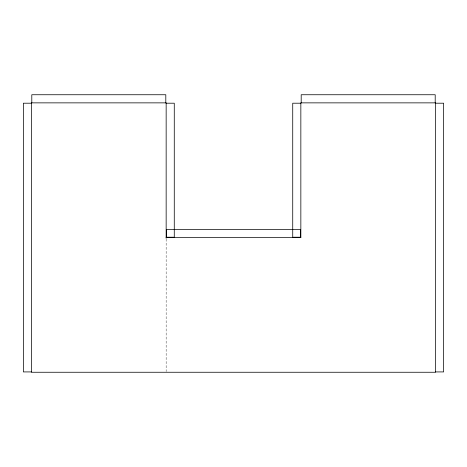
<?xml version="1.0" encoding="UTF-8"?>
<svg xmlns="http://www.w3.org/2000/svg" width="467" height="467" viewBox="0 0 467 467"><rect width="100%" height="100%" fill="white"/><g stroke="black" fill="none" stroke-linecap="round" stroke-linejoin="round"><path stroke-width="0.35" stroke-dasharray="2.33 1.75" d="M166.153 239.016L166.153 371.534"/><path stroke-width="0.7" d="M31.452 103.207L23.35 103.207L23.35 371.919L31.452 371.919M166.153 103.207L174.273 103.207L174.273 237.218L166.153 237.218M300.847 103.207L292.727 103.207L292.727 237.218L300.847 237.218M435.548 103.207L443.65 103.207L443.65 371.919L435.548 371.919M166.153 237.563L300.847 237.563L300.847 102.863L435.548 102.863L435.548 372.257L31.452 372.257L31.452 102.863L166.153 102.863L166.153 238.293M435.203 102.863L435.203 94.743L301.192 94.743L301.192 102.863M300.509 237.563L300.509 229.437L166.491 229.437L166.491 237.563M165.808 102.863L165.808 94.743L31.797 94.743L31.797 102.863"/></g></svg>
